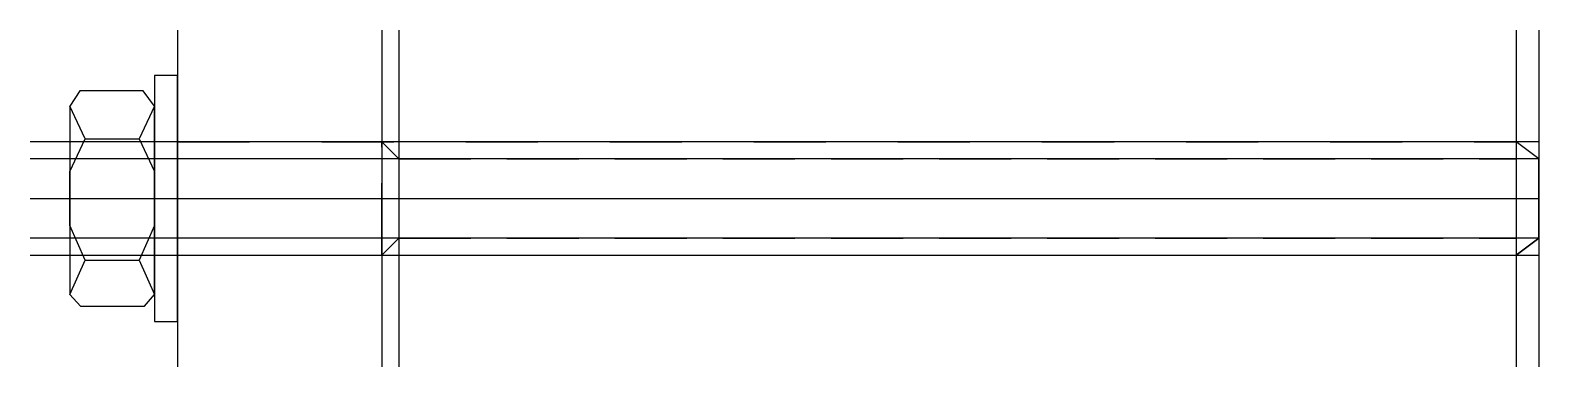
# Model space of a CAD drawing. Extents: x -13 to 120, y -15 to 15.
import ezdxf

# ---------------------------------------------------------------- set-up
doc = ezdxf.new("R2010")
doc.units = 0
doc.linetypes.add('DASHED', pattern=[12.7, 6.35, -6.35])
doc.linetypes.add('HIDDEN', pattern=[9.525, 6.35, -3.175])
doc.layers.get('0').update_dxf_attribs({"linetype": 'CONTINUOUS'})

msp = doc.modelspace()

# ---------------------------------------------------------------- linework, layer by layer
at = {"linetype": 'CONTINUOUS'}
for p, q in [((0, 14.86), (0, -14.86)), ((18, 14.86), (18, -14.86)), ((19.5, 14.86), (19.5, -14.86)), ((118, 14.86), (118, -14.86)), ((120, 14.86), (120, -14.86)), ((0, 10.86), (-2.04, 10.86)), ((-2.04, 10.86), (-2.04, 0)), ((0, -10.86), (0, 10.86)), ((-8.61, 9.5), (-9.5, 8.14)), ((-3.04, 9.5), (-8.61, 9.5)), ((-2.04, 8.14), (-3.04, 9.5)), ((-8.14, 5.26), (-9.5, 8.14)), ((-9.5, 8.14), (-9.5, -8.48)), ((-2.04, 8.14), (-3.39, 5.26)), ((-2.04, 0), (-2.04, 8.14)), ((120, 5), (-13, 5)), ((-9.5, 2.37), (-8.14, 5.26)), ((-8.14, 5.26), (-3.39, 5.26)), ((-3.39, 5.26), (-2.04, 2.38)), ((118, 5), (0, 5)), ((0, 5), (0, -5)), ((120, 3.5), (118, 5)), ((120, 3.5), (-13, 3.5)), ((120, -3.5), (120, 3.5)), ((-9.5, -2.37), (-9.5, 2.37)), ((-2.04, 2.38), (-2.04, -2.37)), ((-13, 0), (120, 0)), ((-2.04, -8.48), (-2.04, 0)), ((-2.04, 0), (-2.04, -10.86)), ((-8.14, -5.43), (-9.5, -2.37)), ((-2.04, -2.37), (-3.39, -5.43)), ((120, -3.5), (-13, -3.5)), ((118, -5), (120, -3.5)), ((-13, -5), (120, -5)), ((0, -5), (118, -5)), ((-9.5, -8.48), (-8.14, -5.43)), ((-8.14, -5.43), (-3.39, -5.43)), ((-3.39, -5.43), (-2.04, -8.48)), ((-9.5, -8.48), (-8.57, -9.5)), ((-2.91, -9.5), (-2.04, -8.48)), ((-8.57, -9.5), (-2.91, -9.5)), ((-2.04, -10.86), (0, -10.86))]:
    msp.add_line(p, q, dxfattribs=at)
at = {"linetype": 'DASHED'}
for p, q in [((0, 5), (118, 5)), ((120, 3.5), (118, 5)), ((118, 5), (118, -5)), ((120, -3.5), (120, 3.5)), ((120, -3.5), (118, -5)), ((0, -5), (118, -5))]:
    msp.add_line(p, q, dxfattribs=at)
at = {"linetype": 'HIDDEN'}
for p, q in [((18, 5), (19.5, 3.5)), ((18, -5), (18, 5)), ((19.5, 3.5), (118, 3.5)), ((18, -5), (19.5, -3.5)), ((19.5, -3.5), (118, -3.5))]:
    msp.add_line(p, q, dxfattribs=at)

doc.saveas('drawing.dxf')
